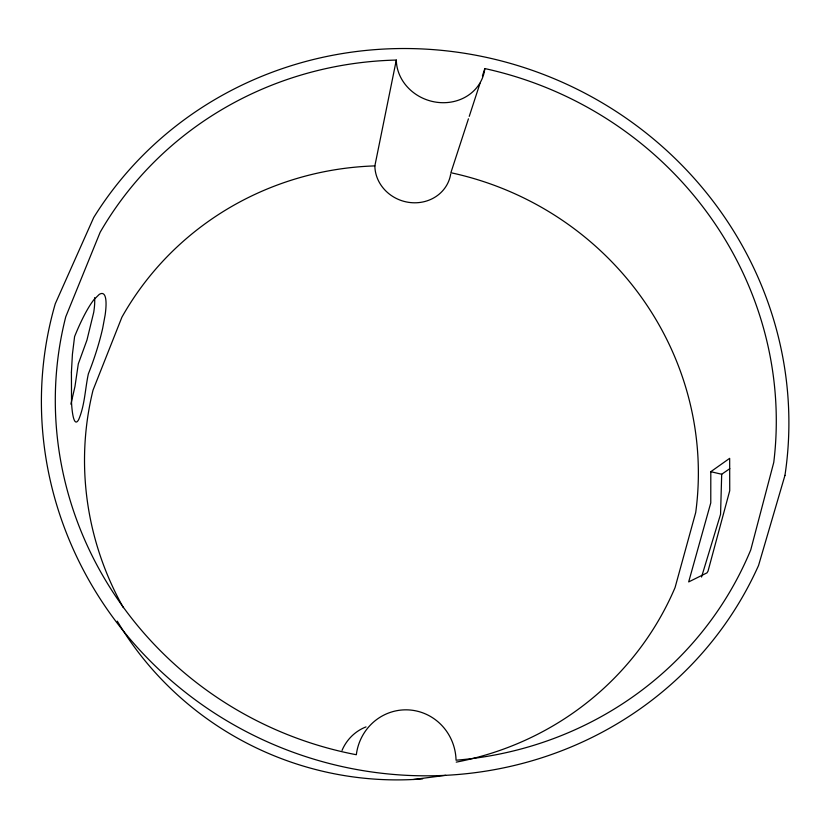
<?xml version="1.0" encoding="UTF-8"?>
<svg xmlns="http://www.w3.org/2000/svg" width="828" height="828" viewBox="0 0 828 828"><rect width="100%" height="100%" fill="white"/><g stroke="black" fill="none" stroke-linecap="round" stroke-linejoin="round"><path stroke-width="1.24" d="M710.807 471.691L710.776 502.855L688.668 581.929L707.008 572.852L708.033 571.123L729.737 490.693L729.665 458.329L710.807 471.691L721.695 474.247L729.82 468.669M721.695 474.247L720.557 514.291L701.544 577.044M123.331 607.617A308.306 299.55 23.5 0 1 93.036 390.112L121.913 317.176A308.306 299.55 23.5 0 1 374.856 165.9L396.312 60.061A44.774 40.437 17.8 0 0 438.685 102.486A44.774 40.437 17.8 0 0 484.835 68.569A362.736 348.402 23.5 0 1 773.756 462.438L750.768 549.844A362.736 348.402 23.5 0 1 456.052 760.207A51.553 50.073 88 0 0 408.556 709.906A51.553 50.073 88 0 0 356.33 754.732A362.736 348.402 23.5 0 1 65.754 316.813L100.147 232.285A362.736 348.402 23.5 0 1 396.312 60.061M70.887 404.209L74.965 386.5L78.308 363.844L86.95 340.111L93.719 312.342A65.164 13.91 -69.2 0 0 94.568 297.676M468.451 118.808L450.877 172.731A308.306 299.55 23.5 0 1 695.706 512.532L675.079 587.528A308.306 299.55 23.5 0 1 456.238 762.133M469.248 116.365L480.033 83.276M482.434 75.928L484.835 68.569M413.627 779.469L445.754 775.329M422.632 778.879A318.397 309.455 23.5 0 1 117.297 621.166M450.701 173.973A38.388 35.397 17.4 0 1 410.409 202.57A38.388 35.397 17.4 0 1 374.856 165.9M342.036 750.416A43.48 42.259 -87.6 0 1 366.028 726.901M71.415 372.165L71.539 402.967A64.915 8.456 -85.9 0 0 78.753 419.444C84.86 404.995 85.098 388.912 88.358 373.873A66.136 13.082 -70.9 0 0 102.703 328.126L105.135 315.023A65.308 12.917 -70.9 0 0 99.174 294.468L94.04 299.529A66.095 13.062 -70.9 0 0 74.592 336.572L72.419 354.249L71.415 372.165M784.954 475.365L758.572 565.41A376.067 361.256 23.5 0 1 290.69 751.369A376.067 361.256 23.5 0 1 55.269 303.772L93.719 217.505A376.067 361.256 23.5 0 1 539.928 73.102A376.067 361.256 23.5 0 1 784.954 475.365"/></g></svg>
